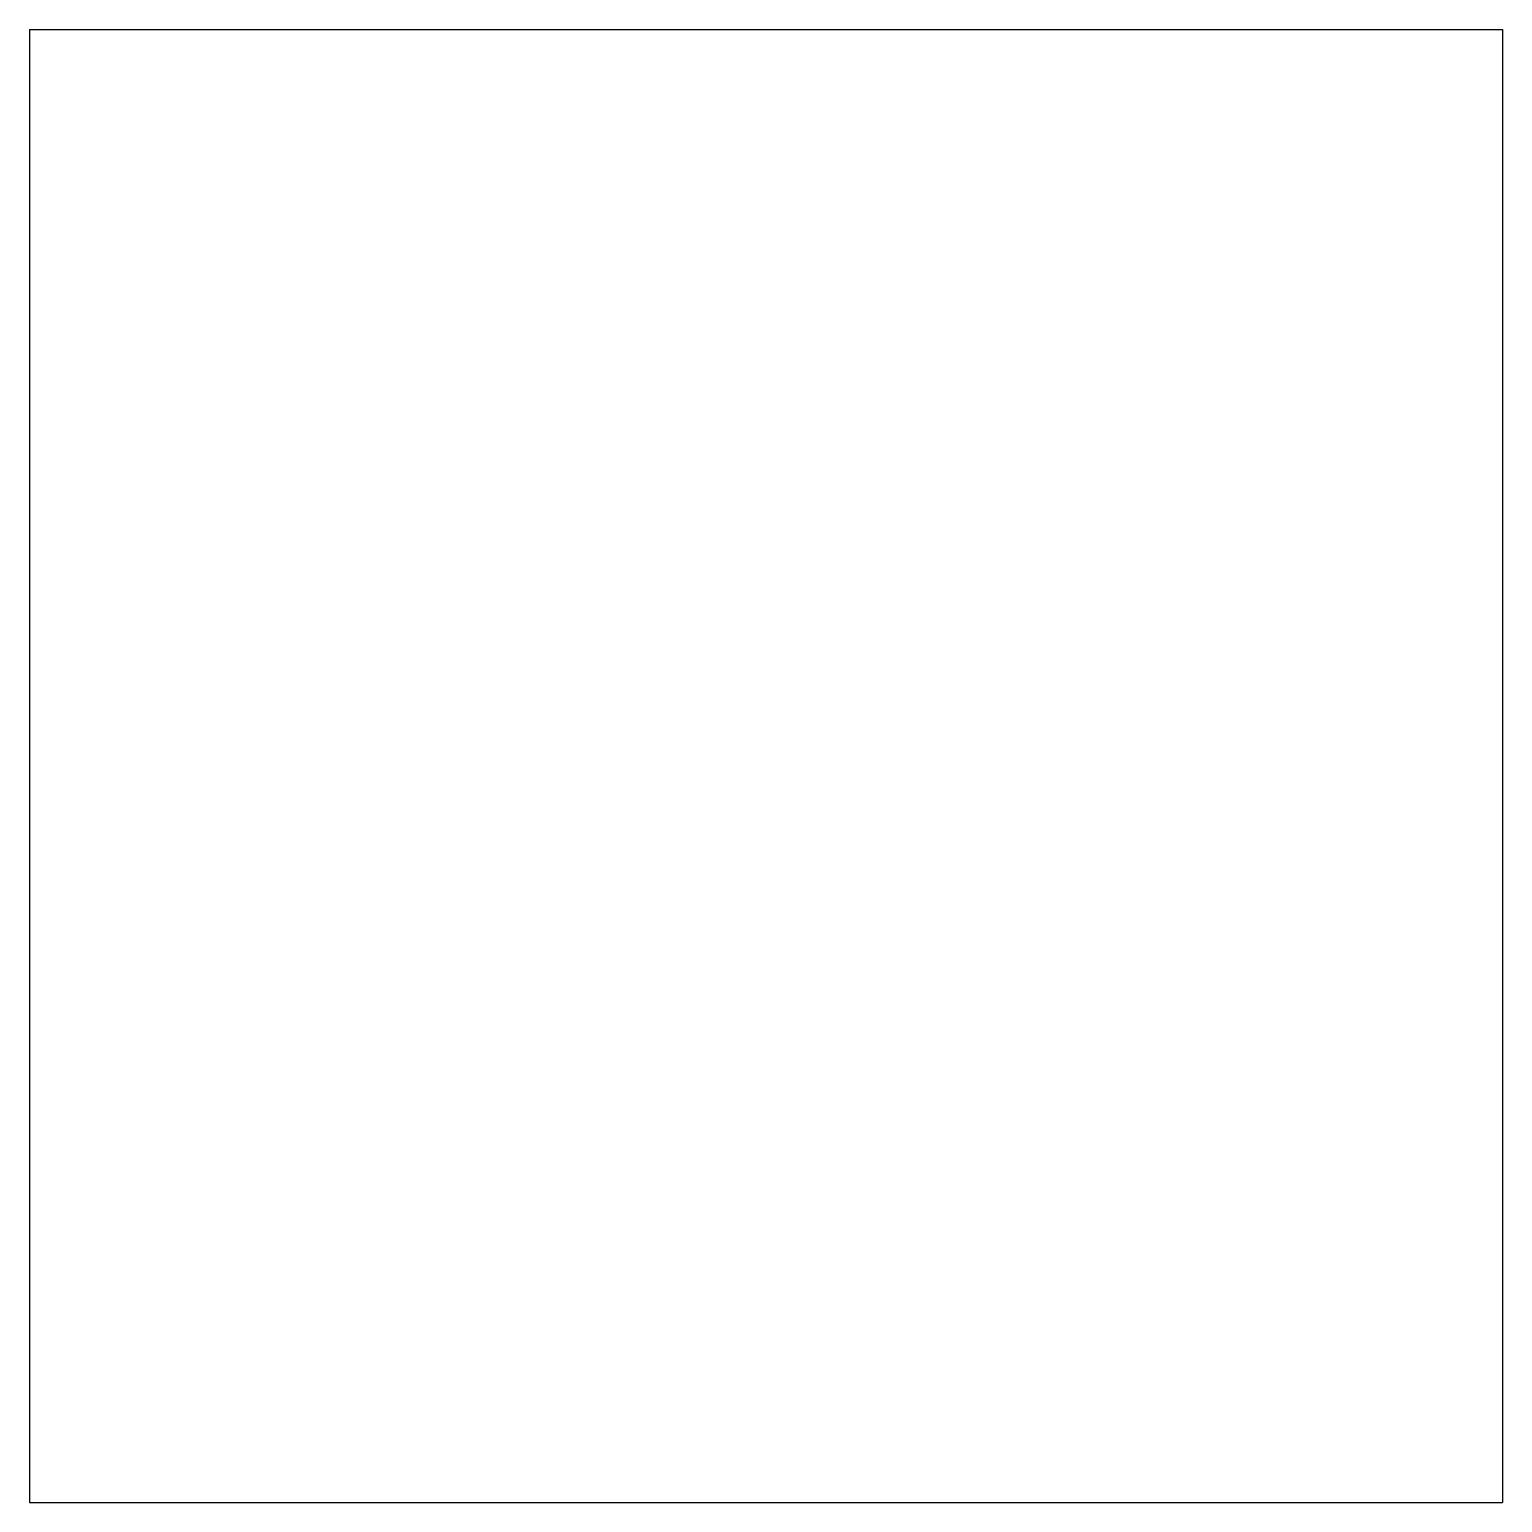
# Model space of a CAD drawing. Header units: millimetres. Extents: x 206 to 366, y 372 to 532.
import ezdxf

# ---------------------------------------------------------------- set-up
doc = ezdxf.new("R2010")
doc.units = ezdxf.units.MM
doc.layers.add('Слой1', color=60, linetype='Continuous')

msp = doc.modelspace()

# ---------------------------------------------------------------- linework, layer by layer
at = {"layer": 'Слой1', "extrusion": (-1, 0, 0)}
for elevation in [-206.49, -366.49]:
    msp.add_lwpolyline([(-532.21, 20, 1), (-492.21, 20, -1), (-452.21, 20, 1), (-412.21, 20, -1), (-372.21, 20, 1)], format="xyb", dxfattribs=dict(at, elevation=elevation))
at = {"layer": 'Слой1', "extrusion": (0, -1, 0)}
for elevation in [-532.21, -372.21]:
    msp.add_lwpolyline([(206.49, 20, 1), (246.49, 20, -1), (286.49, 20, 1), (326.49, 20, -1), (366.49, 20, -0.569119)], format="xyb", dxfattribs=dict(at, elevation=elevation))

doc.saveas('drawing.dxf')
